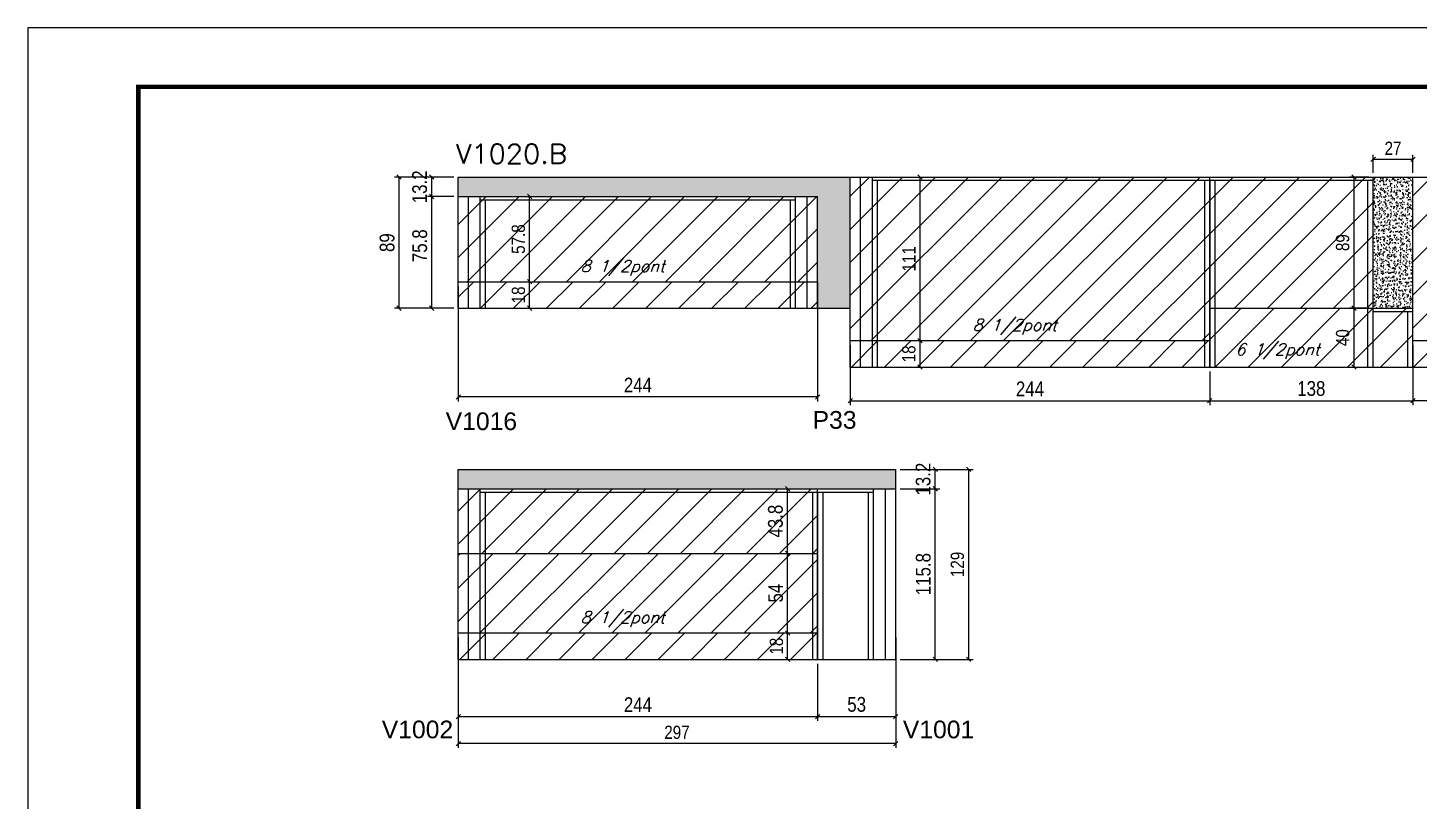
# Model space of a CAD drawing. Extents: x -20960 to -5926, y -2106 to 21915.
# Drawn here: x -9023 to -8079, y 14499 to 15024 of the extents above; entities that cross this region are included whole.
import ezdxf

# ---------------------------------------------------------------- set-up
doc = ezdxf.new("R2010")
doc.units = 0
doc.linetypes.add('DASHED', pattern=[0.75, 0.5, -0.25])
for name, color, linetype in [('5', 5, 'Continuous'), ('COTA', 241, 'Continuous'), ('Painéis', 200, 'Continuous'), ('Reaproveitamento', 251, 'Continuous'), ('SARR_2.2x7', 40, 'Continuous'), ('SARR_3.5x7', 81, 'Continuous'), ('texto', 7, 'Continuous')]:
    doc.layers.add(name, color=color, linetype=linetype)
for name, color, linetype, lineweight in [('Folhas', 255, 'Continuous', 9), ('SARRAFO DE PRESSAO', 251, 'DASHED', 9), ('Texto Seção', 7, 'Continuous', 15)]:
    doc.layers.add(name, color=color, linetype=linetype, lineweight=lineweight)
doc.styles.add('COTA TECNICA', font='techl___.ttf', dxfattribs={"height": 10})
doc.styles.add('COTA TECNICA-50', font='techl___.ttf', dxfattribs={"height": 9})
doc.styles.add('REGUA-120', font='ROMANS.shx', dxfattribs={"height": 15})
doc.styles.add('Romans', font='romans.shx')
doc.styles.get("Standard").update_dxf_attribs({"font": 'arial.ttf'})
doc.dimstyles.new('COTA PAINEL-50', dxfattribs={"dimtxt": 9, "dimasz": 3, "dimexe": 3, "dimexo": 3, "dimgap": 3, "dimtad": 1, "dimdec": 1, "dimzin": 12, "dimdsep": 46, "dimtxsty": 'COTA TECNICA-50', "dimblk1": 'OBLIQUE', "dimblk2": 'OBLIQUE', "dimsah": 1, "dimcen": 0.9, "dimclrd": 4, "dimclre": 4, "dimclrt": 240, "dimadec": 1, "dimazin": 3, "dimtfac": 1, "dimtdec": 1, "dimtmove": 0, "dimatfit": 3, "dimfxl": 1, "dimtolj": 1, "dimtzin": 12, "dimarcsym": 0})
doc.dimstyles.new('PAINEL', dxfattribs={"dimtxt": 10, "dimasz": 3, "dimexe": 3, "dimexo": 3, "dimgap": 3, "dimtad": 1, "dimdec": 1, "dimzin": 12, "dimdsep": 46, "dimtxsty": 'COTA TECNICA', "dimblk1": 'OBLIQUE', "dimblk2": 'OBLIQUE', "dimsah": 1, "dimcen": 0.9, "dimclrd": 4, "dimclre": 4, "dimclrt": 240, "dimadec": 1, "dimazin": 3, "dimtfac": 1, "dimtdec": 1, "dimtmove": 0, "dimatfit": 3, "dimfxl": 1, "dimtolj": 1, "dimtzin": 12, "dimarcsym": 0})
pattern_1 = [(45, (1571.5, 1148.575), (-11.22532, 11.22532), [])]
pattern_2 = [(45, (3170, 1148.575), (-11.22532, 11.22532), [])]

# ---------------------------------------------------------------- blocks, each defined once
blk = doc.blocks.new('9999999999')
at = {"layer": 'Folhas'}
blk.add_lwpolyline([(98138.98, 34190.21), (99623.98, 34190.21), (99623.98, 35240.21), (98138.98, 35240.21)], close=True, dxfattribs=at)
at = {"layer": 'Folhas', "color": 30, "const_width": 3}
blk.add_lwpolyline([(98213.98, 34230.21), (99583.98, 34230.21), (99583.98, 35200.21), (98213.98, 35200.21)], close=True, dxfattribs=at)
blk = doc.blocks.new('_Oblique')
at = {"color": 0, "linetype": 'ByBlock', "lineweight": -2}
blk.add_line((-0.5, -0.5), (0.5, 0.5), dxfattribs=at)
blk = doc.blocks.new('*D7345')
at = {"layer": 'COTA', "color": 4, "lineweight": -2, "ltscale": 25, "transparency": 16777216}
for p, q in [((-8731.32, 14848.61), (-8731.32, 14770.36)), ((-8487.34, 14848.61), (-8487.34, 14770.36)), ((-8487.34, 14773.36), (-8731.32, 14773.36))]:
    blk.add_line(p, q, dxfattribs=at)
at = {"layer": 'Defpoints', "color": 0, "ltscale": 25, "transparency": 16777216}
for p in [(-8731.32, 14851.61), (-8487.34, 14851.61), (-8731.32, 14773.36)]:
    blk.add_point(p, dxfattribs=at)
at = {"layer": 'COTA', "color": 4, "lineweight": -2, "ltscale": 25, "transparency": 16777216, "xscale": 3, "yscale": 3, "zscale": 3, "rotation": 180}
blk.add_blockref('_Oblique', (-8731.32, 14773.36), dxfattribs=at)
at = {"layer": 'COTA', "color": 4, "lineweight": -2, "ltscale": 25, "transparency": 16777216, "xscale": 3, "yscale": 3, "zscale": 3}
blk.add_blockref('_Oblique', (-8487.34, 14773.36), dxfattribs=at)
at = {"layer": 'COTA', "color": 240, "ltscale": 25, "transparency": 16777216, "insert": (-8609.33, 14781.43), "char_height": 10, "attachment_point": 5, "style": 'COTA TECNICA'}
blk.add_mtext('\\A1;244', dxfattribs=at)
blk = doc.blocks.new('*D7346')
at = {"layer": 'COTA', "color": 4, "lineweight": -2, "ltscale": 25, "transparency": 16777216}
for p, q in [((-8734.32, 14922.61), (-8774.47, 14922.61)), ((-8771.47, 14833.61), (-8771.47, 14922.61)), ((-8734.32, 14833.61), (-8774.47, 14833.61))]:
    blk.add_line(p, q, dxfattribs=at)
at = {"layer": 'Defpoints', "color": 0, "ltscale": 25, "transparency": 16777216}
for p in [(-8771.47, 14922.61), (-8731.32, 14922.61), (-8731.32, 14833.61)]:
    blk.add_point(p, dxfattribs=at)
at = {"layer": 'COTA', "color": 4, "lineweight": -2, "ltscale": 25, "transparency": 16777216, "xscale": 3, "yscale": 3, "zscale": 3}
for p, rotation in [((-8771.47, 14922.61), 90), ((-8771.47, 14833.61), 270)]:
    blk.add_blockref('_Oblique', p, dxfattribs=dict(at, rotation=rotation))
at = {"layer": 'COTA', "color": 240, "ltscale": 25, "transparency": 16777216, "insert": (-8779.57, 14878.11), "char_height": 10, "attachment_point": 5, "rotation": 90, "style": 'COTA TECNICA'}
blk.add_mtext('\\A1;89', dxfattribs=at)
blk = doc.blocks.new('*D7319')
at = {"layer": 'COTA', "color": 4, "lineweight": -2, "ltscale": 25, "transparency": 16777216}
for p, q in [((-8734.32, 14909.41), (-8752.27, 14909.41)), ((-8749.27, 14833.61), (-8749.27, 14909.41)), ((-8734.32, 14833.61), (-8752.27, 14833.61))]:
    blk.add_line(p, q, dxfattribs=at)
at = {"layer": 'Defpoints', "color": 0, "ltscale": 25, "transparency": 16777216}
for p in [(-8749.27, 14909.41), (-8731.32, 14909.41), (-8731.32, 14833.61)]:
    blk.add_point(p, dxfattribs=at)
at = {"layer": 'COTA', "color": 4, "lineweight": -2, "ltscale": 25, "transparency": 16777216, "xscale": 3, "yscale": 3, "zscale": 3}
for p, rotation in [((-8749.27, 14909.41), 90), ((-8749.27, 14833.61), 270)]:
    blk.add_blockref('_Oblique', p, dxfattribs=dict(at, rotation=rotation))
at = {"layer": 'COTA', "color": 240, "ltscale": 25, "transparency": 16777216, "insert": (-8757.4, 14876.01), "char_height": 10, "attachment_point": 5, "rotation": 90, "style": 'COTA TECNICA'}
blk.add_mtext('\\A1;75.8', dxfattribs=at)
blk = doc.blocks.new('*D7320')
at = {"layer": 'COTA', "color": 4, "lineweight": -2, "ltscale": 25, "transparency": 16777216}
for p, q in [((-8734.32, 14922.61), (-8752.27, 14922.61)), ((-8749.27, 14909.41), (-8749.27, 14922.61)), ((-8734.32, 14909.41), (-8752.27, 14909.41))]:
    blk.add_line(p, q, dxfattribs=at)
at = {"layer": 'Defpoints', "color": 0, "ltscale": 25, "transparency": 16777216}
for p in [(-8749.27, 14922.61), (-8731.32, 14922.61), (-8731.32, 14909.41)]:
    blk.add_point(p, dxfattribs=at)
at = {"layer": 'COTA', "color": 4, "lineweight": -2, "ltscale": 25, "transparency": 16777216, "xscale": 3, "yscale": 3, "zscale": 3}
for p, rotation in [((-8749.27, 14922.61), 90), ((-8749.27, 14909.41), 270)]:
    blk.add_blockref('_Oblique', p, dxfattribs=dict(at, rotation=rotation))
at = {"layer": 'COTA', "color": 240, "ltscale": 25, "transparency": 16777216, "insert": (-8757.48, 14916.01), "char_height": 10, "attachment_point": 5, "rotation": 90, "style": 'COTA TECNICA'}
blk.add_mtext('\\A1;13.2', dxfattribs=at)
blk = doc.blocks.new('*D7347')
at = {"layer": 'COTA', "color": 4, "lineweight": -2, "ltscale": 25, "transparency": 16777216}
for p, q in [((-8465.18, 14808.61), (-8465.18, 14767.79)), ((-8221.18, 14790.61), (-8221.18, 14767.79)), ((-8465.18, 14770.79), (-8221.18, 14770.79))]:
    blk.add_line(p, q, dxfattribs=at)
at = {"layer": 'Defpoints', "color": 0, "ltscale": 25, "transparency": 16777216}
for p in [(-8465.18, 14811.61), (-8221.18, 14793.61), (-8221.18, 14770.79)]:
    blk.add_point(p, dxfattribs=at)
at = {"layer": 'COTA', "color": 4, "lineweight": -2, "ltscale": 25, "transparency": 16777216, "xscale": 3, "yscale": 3, "zscale": 3, "rotation": 180}
blk.add_blockref('_Oblique', (-8465.18, 14770.79), dxfattribs=at)
at = {"layer": 'COTA', "color": 4, "lineweight": -2, "ltscale": 25, "transparency": 16777216, "xscale": 3, "yscale": 3, "zscale": 3}
blk.add_blockref('_Oblique', (-8221.18, 14770.79), dxfattribs=at)
at = {"layer": 'COTA', "color": 240, "ltscale": 25, "transparency": 16777216, "insert": (-8343.18, 14778.86), "char_height": 10, "attachment_point": 5, "style": 'COTA TECNICA'}
blk.add_mtext('\\A1;244', dxfattribs=at)
blk = doc.blocks.new('*D7348')
at = {"layer": 'COTA', "color": 4, "lineweight": -2, "ltscale": 25, "transparency": 16777216}
for p, q in [((-8221.18, 14790.61), (-8221.18, 14767.79)), ((-8083.2, 14790.61), (-8083.2, 14767.79)), ((-8221.18, 14770.79), (-8083.2, 14770.79))]:
    blk.add_line(p, q, dxfattribs=at)
at = {"layer": 'Defpoints', "color": 0, "ltscale": 25, "transparency": 16777216}
for p in [(-8221.18, 14793.61), (-8083.2, 14793.61), (-8083.2, 14770.79)]:
    blk.add_point(p, dxfattribs=at)
at = {"layer": 'COTA', "color": 4, "lineweight": -2, "ltscale": 25, "transparency": 16777216, "xscale": 3, "yscale": 3, "zscale": 3, "rotation": 180}
blk.add_blockref('_Oblique', (-8221.18, 14770.79), dxfattribs=at)
at = {"layer": 'COTA', "color": 4, "lineweight": -2, "ltscale": 25, "transparency": 16777216, "xscale": 3, "yscale": 3, "zscale": 3}
blk.add_blockref('_Oblique', (-8083.2, 14770.79), dxfattribs=at)
at = {"layer": 'COTA', "color": 240, "ltscale": 25, "transparency": 16777216, "insert": (-8152.19, 14779.03), "char_height": 10, "attachment_point": 5, "style": 'COTA TECNICA'}
blk.add_mtext('\\A1;138', dxfattribs=at)
blk = doc.blocks.new('*D7349')
at = {"layer": 'COTA', "color": 4, "lineweight": -2, "ltscale": 25, "transparency": 16777216}
for p, q in [((-8083.2, 14808.61), (-8083.2, 14767.85)), ((-7839.2, 14808.61), (-7839.2, 14767.85)), ((-8083.2, 14770.85), (-7839.2, 14770.85))]:
    blk.add_line(p, q, dxfattribs=at)
at = {"layer": 'Defpoints', "color": 0, "ltscale": 25, "transparency": 16777216}
for p in [(-8083.2, 14811.61), (-7839.2, 14811.61), (-7839.2, 14770.85)]:
    blk.add_point(p, dxfattribs=at)
at = {"layer": 'COTA', "color": 4, "lineweight": -2, "ltscale": 25, "transparency": 16777216, "xscale": 3, "yscale": 3, "zscale": 3, "rotation": 180}
blk.add_blockref('_Oblique', (-8083.2, 14770.85), dxfattribs=at)
at = {"layer": 'COTA', "color": 4, "lineweight": -2, "ltscale": 25, "transparency": 16777216, "xscale": 3, "yscale": 3, "zscale": 3}
blk.add_blockref('_Oblique', (-7839.2, 14770.85), dxfattribs=at)
at = {"layer": 'COTA', "color": 240, "ltscale": 25, "transparency": 16777216, "insert": (-7961.2, 14778.92), "char_height": 10, "attachment_point": 5, "style": 'COTA TECNICA'}
blk.add_mtext('\\A1;244', dxfattribs=at)
blk = doc.blocks.new('*D7331')
at = {"layer": 'COTA', "color": 4, "lineweight": -2, "ltscale": 25, "transparency": 16777216}
for p, q in [((-8731.32, 14592.16), (-8731.32, 14553.37)), ((-8487.32, 14592.16), (-8487.32, 14553.37)), ((-8731.32, 14556.37), (-8487.32, 14556.37))]:
    blk.add_line(p, q, dxfattribs=at)
at = {"layer": 'Defpoints', "color": 0, "ltscale": 25, "transparency": 16777216}
for p in [(-8731.32, 14595.16), (-8487.32, 14595.16), (-8487.32, 14556.37)]:
    blk.add_point(p, dxfattribs=at)
at = {"layer": 'COTA', "color": 4, "lineweight": -2, "ltscale": 25, "transparency": 16777216, "xscale": 3, "yscale": 3, "zscale": 3, "rotation": 180}
blk.add_blockref('_Oblique', (-8731.32, 14556.37), dxfattribs=at)
at = {"layer": 'COTA', "color": 4, "lineweight": -2, "ltscale": 25, "transparency": 16777216, "xscale": 3, "yscale": 3, "zscale": 3}
blk.add_blockref('_Oblique', (-8487.32, 14556.37), dxfattribs=at)
at = {"layer": 'COTA', "color": 240, "ltscale": 25, "transparency": 16777216, "insert": (-8609.32, 14564.44), "char_height": 10, "attachment_point": 5, "style": 'COTA TECNICA'}
blk.add_mtext('\\A1;244', dxfattribs=at)
blk = doc.blocks.new('*D7332')
at = {"layer": 'COTA', "color": 4, "lineweight": -2, "ltscale": 25, "transparency": 16777216}
for p, q in [((-8487.32, 14592.16), (-8487.32, 14553.37)), ((-8434.34, 14592.16), (-8434.34, 14553.37)), ((-8487.32, 14556.37), (-8434.34, 14556.37))]:
    blk.add_line(p, q, dxfattribs=at)
at = {"layer": 'Defpoints', "color": 0, "ltscale": 25, "transparency": 16777216}
for p in [(-8487.32, 14595.16), (-8434.34, 14595.16), (-8434.34, 14556.37)]:
    blk.add_point(p, dxfattribs=at)
at = {"layer": 'COTA', "color": 4, "lineweight": -2, "ltscale": 25, "transparency": 16777216, "xscale": 3, "yscale": 3, "zscale": 3, "rotation": 180}
blk.add_blockref('_Oblique', (-8487.32, 14556.37), dxfattribs=at)
at = {"layer": 'COTA', "color": 4, "lineweight": -2, "ltscale": 25, "transparency": 16777216, "xscale": 3, "yscale": 3, "zscale": 3}
blk.add_blockref('_Oblique', (-8434.34, 14556.37), dxfattribs=at)
at = {"layer": 'COTA', "color": 240, "ltscale": 25, "transparency": 16777216, "insert": (-8460.83, 14564.59), "char_height": 10, "attachment_point": 5, "style": 'COTA TECNICA'}
blk.add_mtext('\\A1;53', dxfattribs=at)
blk = doc.blocks.new('*D7333')
at = {"layer": 'COTA', "color": 4, "lineweight": -2, "ltscale": 25, "transparency": 16777216}
for p, q in [((-8431.34, 14710.96), (-8404.43, 14710.96)), ((-8407.43, 14595.16), (-8407.43, 14710.96)), ((-8431.34, 14595.16), (-8404.43, 14595.16))]:
    blk.add_line(p, q, dxfattribs=at)
at = {"layer": 'Defpoints', "color": 0, "ltscale": 25, "transparency": 16777216}
for p in [(-8434.34, 14710.96), (-8407.43, 14710.96), (-8434.34, 14595.16)]:
    blk.add_point(p, dxfattribs=at)
at = {"layer": 'COTA', "color": 4, "lineweight": -2, "ltscale": 25, "transparency": 16777216, "xscale": 3, "yscale": 3, "zscale": 3}
for p, rotation in [((-8407.43, 14710.96), 90), ((-8407.43, 14595.16), 270)]:
    blk.add_blockref('_Oblique', p, dxfattribs=dict(at, rotation=rotation))
at = {"layer": 'COTA', "color": 240, "ltscale": 25, "transparency": 16777216, "insert": (-8415.56, 14653.06), "char_height": 10, "attachment_point": 5, "rotation": 90, "style": 'COTA TECNICA'}
blk.add_mtext('\\A1;115.8', dxfattribs=at)
blk = doc.blocks.new('*D7334')
at = {"layer": 'COTA', "color": 4, "lineweight": -2, "ltscale": 25, "transparency": 16777216}
for p, q in [((-8431.34, 14724.16), (-8404.43, 14724.16)), ((-8407.43, 14710.96), (-8407.43, 14724.16)), ((-8431.34, 14710.96), (-8404.43, 14710.96))]:
    blk.add_line(p, q, dxfattribs=at)
at = {"layer": 'Defpoints', "color": 0, "ltscale": 25, "transparency": 16777216}
for p in [(-8434.34, 14724.16), (-8407.43, 14724.16), (-8434.34, 14710.96)]:
    blk.add_point(p, dxfattribs=at)
at = {"layer": 'COTA', "color": 4, "lineweight": -2, "ltscale": 25, "transparency": 16777216, "xscale": 3, "yscale": 3, "zscale": 3}
for p, rotation in [((-8407.43, 14724.16), 90), ((-8407.43, 14710.96), 270)]:
    blk.add_blockref('_Oblique', p, dxfattribs=dict(at, rotation=rotation))
at = {"layer": 'COTA', "color": 240, "ltscale": 25, "transparency": 16777216, "insert": (-8415.65, 14717.56), "char_height": 10, "attachment_point": 5, "rotation": 90, "style": 'COTA TECNICA'}
blk.add_mtext('\\A1;13.2', dxfattribs=at)
blk = doc.blocks.new('*D7315')
at = {"layer": 'COTA', "color": 4, "lineweight": -2, "ltscale": 25, "transparency": 16777216}
for p, q in [((-8526.96, 14667.16), (-8504.7, 14667.16)), ((-8507.7, 14613.16), (-8507.7, 14667.16)), ((-8526.96, 14613.16), (-8504.7, 14613.16))]:
    blk.add_line(p, q, dxfattribs=at)
at = {"layer": 'Defpoints', "color": 0, "ltscale": 25, "transparency": 16777216}
for p in [(-8529.96, 14667.16), (-8507.7, 14667.16), (-8529.96, 14613.16)]:
    blk.add_point(p, dxfattribs=at)
at = {"layer": 'COTA', "color": 4, "lineweight": -2, "ltscale": 25, "transparency": 16777216, "xscale": 3, "yscale": 3, "zscale": 3}
for p, rotation in [((-8507.7, 14667.16), 90), ((-8507.7, 14613.16), 270)]:
    blk.add_blockref('_Oblique', p, dxfattribs=dict(at, rotation=rotation))
at = {"layer": 'COTA', "color": 240, "ltscale": 25, "transparency": 16777216, "insert": (-8515.81, 14640.16), "char_height": 10, "attachment_point": 5, "rotation": 90, "style": 'COTA TECNICA'}
blk.add_mtext('\\A1;54', dxfattribs=at)
blk = doc.blocks.new('*D7316')
at = {"layer": 'COTA', "color": 4, "lineweight": -2, "ltscale": 25, "transparency": 16777216}
for p, q in [((-8526.96, 14710.96), (-8504.7, 14710.96)), ((-8507.7, 14667.16), (-8507.7, 14710.96)), ((-8526.96, 14667.16), (-8504.7, 14667.16))]:
    blk.add_line(p, q, dxfattribs=at)
at = {"layer": 'Defpoints', "color": 0, "ltscale": 25, "transparency": 16777216}
for p in [(-8529.96, 14710.96), (-8507.7, 14710.96), (-8529.96, 14667.16)]:
    blk.add_point(p, dxfattribs=at)
at = {"layer": 'COTA', "color": 4, "lineweight": -2, "ltscale": 25, "transparency": 16777216, "xscale": 3, "yscale": 3, "zscale": 3}
for p, rotation in [((-8507.7, 14710.96), 90), ((-8507.7, 14667.16), 270)]:
    blk.add_blockref('_Oblique', p, dxfattribs=dict(at, rotation=rotation))
at = {"layer": 'COTA', "color": 240, "ltscale": 25, "transparency": 16777216, "insert": (-8515.94, 14689.06), "char_height": 10, "attachment_point": 5, "rotation": 90, "style": 'COTA TECNICA'}
blk.add_mtext('\\A1;43.8', dxfattribs=at)
blk = doc.blocks.new('*D7335')
at = {"layer": 'COTA', "color": 4, "lineweight": -2, "transparency": 16777216}
for p, q in [((-8731.32, 14610.16), (-8731.32, 14535.04)), ((-8434.34, 14610.16), (-8434.34, 14535.04)), ((-8434.34, 14538.04), (-8731.32, 14538.04))]:
    blk.add_line(p, q, dxfattribs=at)
at = {"layer": 'Defpoints', "color": 0, "transparency": 16777216}
for p in [(-8731.32, 14613.16), (-8434.34, 14613.16), (-8731.32, 14538.04)]:
    blk.add_point(p, dxfattribs=at)
at = {"layer": 'COTA', "color": 4, "lineweight": -2, "transparency": 16777216, "xscale": 3, "yscale": 3, "zscale": 3, "rotation": 180}
blk.add_blockref('_Oblique', (-8731.32, 14538.04), dxfattribs=at)
at = {"layer": 'COTA', "color": 4, "lineweight": -2, "transparency": 16777216, "xscale": 3, "yscale": 3, "zscale": 3}
blk.add_blockref('_Oblique', (-8434.34, 14538.04), dxfattribs=at)
at = {"layer": 'COTA', "color": 240, "transparency": 16777216, "insert": (-8582.83, 14545.63), "char_height": 9, "attachment_point": 5, "style": 'COTA TECNICA-50'}
blk.add_mtext('\\A1;297', dxfattribs=at)
blk = doc.blocks.new('*D7336')
at = {"layer": 'COTA', "color": 4, "lineweight": -2, "transparency": 16777216}
for p, q in [((-8709.82, 14851.61), (-8679.84, 14851.61)), ((-8682.84, 14833.61), (-8682.84, 14851.61)), ((-8709.82, 14833.61), (-8679.84, 14833.61))]:
    blk.add_line(p, q, dxfattribs=at)
at = {"layer": 'Defpoints', "color": 0, "transparency": 16777216}
for p in [(-8712.82, 14851.61), (-8682.84, 14851.61), (-8712.82, 14833.61)]:
    blk.add_point(p, dxfattribs=at)
at = {"layer": 'COTA', "color": 4, "lineweight": -2, "transparency": 16777216, "xscale": 3, "yscale": 3, "zscale": 3}
for p, rotation in [((-8682.84, 14851.61), 90), ((-8682.84, 14833.61), 270)]:
    blk.add_blockref('_Oblique', p, dxfattribs=dict(at, rotation=rotation))
at = {"layer": 'COTA', "color": 240, "transparency": 16777216, "insert": (-8690.43, 14842.61), "char_height": 9, "attachment_point": 5, "rotation": 90, "style": 'COTA TECNICA-50'}
blk.add_mtext('\\A1;18', dxfattribs=at)
blk = doc.blocks.new('*D7317')
at = {"layer": 'COTA', "color": 4, "lineweight": -2, "transparency": 16777216}
for p, q in [((-8526.96, 14613.16), (-8504.7, 14613.16)), ((-8507.7, 14595.16), (-8507.7, 14613.16)), ((-8526.96, 14595.16), (-8504.7, 14595.16))]:
    blk.add_line(p, q, dxfattribs=at)
at = {"layer": 'Defpoints', "color": 0, "transparency": 16777216}
for p in [(-8529.96, 14613.16), (-8507.7, 14613.16), (-8529.96, 14595.16)]:
    blk.add_point(p, dxfattribs=at)
at = {"layer": 'COTA', "color": 4, "lineweight": -2, "transparency": 16777216, "xscale": 3, "yscale": 3, "zscale": 3}
for p, rotation in [((-8507.7, 14613.16), 90), ((-8507.7, 14595.16), 270)]:
    blk.add_blockref('_Oblique', p, dxfattribs=dict(at, rotation=rotation))
at = {"layer": 'COTA', "color": 240, "transparency": 16777216, "insert": (-8515.28, 14604.16), "char_height": 9, "attachment_point": 5, "rotation": 90, "style": 'COTA TECNICA-50'}
blk.add_mtext('\\A1;18', dxfattribs=at)
blk = doc.blocks.new('*D7318')
at = {"layer": 'COTA', "color": 4, "lineweight": -2, "transparency": 16777216}
for p, q in [((-8694.84, 14909.41), (-8679.84, 14909.41)), ((-8682.84, 14851.61), (-8682.84, 14909.41)), ((-8691.83, 14851.61), (-8679.84, 14851.61))]:
    blk.add_line(p, q, dxfattribs=at)
at = {"layer": 'Defpoints', "color": 0, "transparency": 16777216}
for p in [(-8697.84, 14909.41), (-8682.84, 14909.41), (-8694.83, 14851.61)]:
    blk.add_point(p, dxfattribs=at)
at = {"layer": 'COTA', "color": 4, "lineweight": -2, "transparency": 16777216, "xscale": 3, "yscale": 3, "zscale": 3}
for p, rotation in [((-8682.84, 14909.41), 90), ((-8682.84, 14851.61), 270)]:
    blk.add_blockref('_Oblique', p, dxfattribs=dict(at, rotation=rotation))
at = {"layer": 'COTA', "color": 240, "transparency": 16777216, "insert": (-8690.46, 14880.51), "char_height": 9, "attachment_point": 5, "rotation": 90, "style": 'COTA TECNICA-50'}
blk.add_mtext('\\A1;57.8', dxfattribs=at)
blk = doc.blocks.new('*D7337')
at = {"layer": 'COTA', "color": 4, "lineweight": -2, "transparency": 16777216}
blk.add_line((-8417.79, 14793.61), (-8417.79, 14811.61), dxfattribs=at)
at = {"layer": 'Defpoints', "color": 0, "transparency": 16777216}
for p in [(-8417.79, 14811.61), (-8417.79, 14811.61), (-8417.79, 14793.61)]:
    blk.add_point(p, dxfattribs=at)
at = {"layer": 'COTA', "color": 4, "lineweight": -2, "transparency": 16777216, "xscale": 3, "yscale": 3, "zscale": 3}
for p, rotation in [((-8417.79, 14811.61), 90), ((-8417.79, 14793.61), 270)]:
    blk.add_blockref('_Oblique', p, dxfattribs=dict(at, rotation=rotation))
at = {"layer": 'COTA', "color": 240, "transparency": 16777216, "insert": (-8425.38, 14802.61), "char_height": 9, "attachment_point": 5, "rotation": 90, "style": 'COTA TECNICA-50'}
blk.add_mtext('\\A1;18', dxfattribs=at)
blk = doc.blocks.new('*D7338')
at = {"layer": 'COTA', "color": 4, "lineweight": -2, "transparency": 16777216}
blk.add_line((-8417.79, 14811.61), (-8417.79, 14922.61), dxfattribs=at)
at = {"layer": 'Defpoints', "color": 0, "transparency": 16777216}
for p in [(-8417.79, 14922.61), (-8417.79, 14922.61), (-8417.79, 14811.61)]:
    blk.add_point(p, dxfattribs=at)
at = {"layer": 'COTA', "color": 4, "lineweight": -2, "transparency": 16777216, "xscale": 3, "yscale": 3, "zscale": 3}
for p, rotation in [((-8417.79, 14922.61), 90), ((-8417.79, 14811.61), 270)]:
    blk.add_blockref('_Oblique', p, dxfattribs=dict(at, rotation=rotation))
at = {"layer": 'COTA', "color": 240, "transparency": 16777216, "insert": (-8425.35, 14867.11), "char_height": 9, "attachment_point": 5, "rotation": 90, "style": 'COTA TECNICA-50'}
blk.add_mtext('\\A1;111', dxfattribs=at)
blk = doc.blocks.new('*D7339')
at = {"layer": 'COTA', "color": 4, "lineweight": -2, "transparency": 16777216}
for p, q in [((-8110.2, 14925.61), (-8110.2, 14937.61)), ((-8083.2, 14934.61), (-8110.2, 14934.61)), ((-8083.2, 14925.61), (-8083.2, 14937.61))]:
    blk.add_line(p, q, dxfattribs=at)
at = {"layer": 'Defpoints', "color": 0, "transparency": 16777216}
for p in [(-8110.2, 14934.61), (-8110.2, 14922.61), (-8083.2, 14922.61)]:
    blk.add_point(p, dxfattribs=at)
at = {"layer": 'COTA', "color": 4, "lineweight": -2, "transparency": 16777216, "xscale": 3, "yscale": 3, "zscale": 3, "rotation": 180}
blk.add_blockref('_Oblique', (-8110.2, 14934.61), dxfattribs=at)
at = {"layer": 'COTA', "color": 4, "lineweight": -2, "transparency": 16777216, "xscale": 3, "yscale": 3, "zscale": 3}
blk.add_blockref('_Oblique', (-8083.2, 14934.61), dxfattribs=at)
at = {"layer": 'COTA', "color": 240, "transparency": 16777216, "insert": (-8096.7, 14942.17), "char_height": 9, "attachment_point": 5, "style": 'COTA TECNICA-50'}
blk.add_mtext('\\A1;27', dxfattribs=at)
blk = doc.blocks.new('*D7340')
at = {"layer": 'COTA', "color": 4, "lineweight": -2, "transparency": 16777216}
for p, q in [((-8113.2, 14922.61), (-8126.28, 14922.61)), ((-8123.28, 14922.61), (-8123.28, 14833.61)), ((-8113.2, 14833.61), (-8126.28, 14833.61))]:
    blk.add_line(p, q, dxfattribs=at)
at = {"layer": 'Defpoints', "color": 0, "transparency": 16777216}
for p in [(-8110.2, 14922.61), (-8123.28, 14833.61), (-8110.2, 14833.61)]:
    blk.add_point(p, dxfattribs=at)
at = {"layer": 'COTA', "color": 4, "lineweight": -2, "transparency": 16777216, "xscale": 3, "yscale": 3, "zscale": 3}
for p, rotation in [((-8123.28, 14922.61), 90), ((-8123.28, 14833.61), 270)]:
    blk.add_blockref('_Oblique', p, dxfattribs=dict(at, rotation=rotation))
at = {"layer": 'COTA', "color": 240, "transparency": 16777216, "insert": (-8130.87, 14878.11), "char_height": 9, "attachment_point": 5, "rotation": 90, "style": 'COTA TECNICA-50'}
blk.add_mtext('\\A1;89', dxfattribs=at)
blk = doc.blocks.new('*D7341')
at = {"layer": 'COTA', "color": 4, "lineweight": -2, "transparency": 16777216}
blk.add_line((-8123.28, 14833.61), (-8123.28, 14793.61), dxfattribs=at)
at = {"layer": 'Defpoints', "color": 0, "transparency": 16777216}
for p in [(-8123.28, 14833.61), (-8123.28, 14793.61), (-8123.28, 14793.61)]:
    blk.add_point(p, dxfattribs=at)
at = {"layer": 'COTA', "color": 4, "lineweight": -2, "transparency": 16777216, "xscale": 3, "yscale": 3, "zscale": 3}
for p, rotation in [((-8123.28, 14833.61), 90), ((-8123.28, 14793.61), 270)]:
    blk.add_blockref('_Oblique', p, dxfattribs=dict(at, rotation=rotation))
at = {"layer": 'COTA', "color": 240, "transparency": 16777216, "insert": (-8130.87, 14813.61), "char_height": 9, "attachment_point": 5, "rotation": 90, "style": 'COTA TECNICA-50'}
blk.add_mtext('\\A1;40', dxfattribs=at)
blk = doc.blocks.new('*D7311')
at = {"layer": 'COTA', "color": 4, "lineweight": -2, "transparency": 16777216}
for p, q in [((-8431.34, 14724.16), (-8381.84, 14724.16)), ((-8384.84, 14724.16), (-8384.84, 14595.16)), ((-8431.34, 14595.16), (-8381.84, 14595.16))]:
    blk.add_line(p, q, dxfattribs=at)
at = {"layer": 'Defpoints', "color": 0, "transparency": 16777216}
for p in [(-8434.34, 14724.16), (-8434.34, 14595.16), (-8384.84, 14595.16)]:
    blk.add_point(p, dxfattribs=at)
at = {"layer": 'COTA', "color": 4, "lineweight": -2, "transparency": 16777216, "xscale": 3, "yscale": 3, "zscale": 3}
for p, rotation in [((-8384.84, 14724.16), 90), ((-8384.84, 14595.16), 270)]:
    blk.add_blockref('_Oblique', p, dxfattribs=dict(at, rotation=rotation))
at = {"layer": 'COTA', "color": 240, "transparency": 16777216, "insert": (-8392.42, 14659.66), "char_height": 9, "attachment_point": 5, "rotation": 90, "style": 'COTA TECNICA-50'}
blk.add_mtext('\\A1;129', dxfattribs=at)

msp = doc.modelspace()

# ---------------------------------------------------------------- hatches: boundary and pattern name
at = {"layer": 'COTA', "linetype": 'ByBlock'}
h = msp.add_hatch(dxfattribs=at)
h.set_pattern_fill('AR-CONC', color=256, scale=0.03)
h.set_pattern_definition([(50, (-147646.606, -12550.9996), (5.46554007, -0.47817257), [0.5715, -6.2865]), (355, (-147646.606, -12550.9996), (-1.05730264, 5.73170536), [0.4572, -5.02921753]), (100.4514447, (-147646.1506, -12551.0394), (4.40823741, 5.25353256), [0.48570026, -5.34270734]), (46.1842, (-147646.606, -12549.4756), (8.13237123, -1.26126984), [0.85725, -9.42975]), (96.6355576, (-147645.928, -12549.581), (7.122124, 7.42278374), [0.7285507, -8.01406824]), (351.184151, (-147646.606, -12549.4756), (7.122124, 7.42278374), [0.685799, -7.54379196]), (21, (-147645.844, -12549.8566), (4.54843174, -3.06795595), [0.5715, -6.2865]), (326, (-147645.844, -12549.8566), (1.85406085, 5.52563898), [0.4572, -5.0292]), (71.451445, (-147645.465, -12550.112), (6.40249258, 2.45768307), [0.48570026, -5.34269813]), (37.5, (-147646.606, -12550.9996), (0.092658098, 2.536651166), [0, -4.96824, 0, -5.1054, 0, -5.04825]), (7.5, (-147646.606, -12550.9996), (2.004589875, 3.005417245), [0, -2.91084, 0, -4.85394, 0, -1.92405]), (327.5, (-147648.3053, -12550.9996), (4.067717855, -0.17186232), [0, -1.905, 0, -5.9436, 0, -7.8867]), (317.5, (-147649.0673, -12550.9996), (4.44387544, 0.76279473), [0, -2.4765, 0, -3.94716, 0, -5.6007])])
h.paths.add_polyline_path([(-8465.18, 14922.61), (-8731.32, 14922.61), (-8731.32, 14909.41), (-8487.34, 14909.41), (-8487.34, 14833.61), (-8465.18, 14833.61)])
h = msp.add_hatch(dxfattribs=at)
h.set_pattern_fill('AR-CONC', color=256, scale=0.03)
h.set_pattern_definition([(50, (1571.5, 1148.575), (5.4655401, -0.4781726), [0.5715, -6.2865]), (355, (1571.5, 1148.575), (-1.0573026, 5.7317054), [0.4572, -5.0292175]), (100.451445, (1571.9555, 1148.535), (4.4082374, 5.2535326), [0.4857003, -5.3427073]), (46.1842, (1571.5, 1150.099), (8.1323712, -1.2612698), [0.85725, -9.42975]), (96.63556, (1572.178, 1149.994), (7.122124, 7.4227837), [0.7285507, -8.0140682]), (351.18415, (1571.5, 1150.099), (7.122124, 7.4227837), [0.685799, -7.543792]), (21, (1572.262, 1149.718), (4.5484317, -3.067956), [0.5715, -6.2865]), (326, (1572.262, 1149.718), (1.8540609, 5.525639), [0.4572, -5.0292]), (71.451445, (1572.641, 1149.4624), (6.4024926, 2.457683), [0.4857003, -5.3426981]), (37.5, (1571.5, 1148.5751), (0.0926581, 2.53665117), [0, -4.96824, 0, -5.1054, 0, -5.04825]), (7.5, (1571.5, 1148.575), (2.00458988, 3.00541724), [0, -2.91084, 0, -4.85394, 0, -1.92405]), (327.5, (1569.8007, 1148.5751), (4.06771786, -0.17186232), [0, -1.905, 0, -5.9436, 0, -7.8867]), (317.5, (1569.0387, 1148.575), (4.44387544, 0.7627947), [0, -2.4765, 0, -3.94716, 0, -5.6007])])
h.paths.add_polyline_path([(-8110.2, 14833.61), (-8083.2, 14833.61), (-8083.2, 14922.61), (-8110.2, 14922.61)])
h = msp.add_hatch(dxfattribs=at)
h.set_pattern_fill('AR-CONC', color=256, scale=0.03)
h.set_pattern_definition([(50, (-150111.8987, -16878.2255), (5.46554007, -0.47817257), [0.5715, -6.2865]), (355, (-150111.8987, -16878.2255), (-1.05730264, 5.73170536), [0.4572, -5.02921753]), (100.4514447, (-150111.443, -16878.2654), (4.40823741, 5.25353256), [0.48570026, -5.34270734]), (46.1842, (-150111.899, -16876.7015), (8.13237123, -1.26126984), [0.85725, -9.42975]), (96.6355576, (-150111.221, -16876.807), (7.122124, 7.42278374), [0.7285507, -8.01406824]), (351.184151, (-150111.899, -16876.7015), (7.122124, 7.42278374), [0.685799, -7.54379196]), (21, (-150111.1367, -16877.0825), (4.54843174, -3.06795595), [0.5715, -6.2865]), (326, (-150111.1367, -16877.0825), (1.85406085, 5.52563898), [0.4572, -5.0292]), (71.451445, (-150110.7576, -16877.338), (6.40249258, 2.45768307), [0.48570026, -5.34269813]), (37.5, (-150111.8987, -16878.2255), (0.092658098, 2.536651166), [0, -4.96824, 0, -5.1054, 0, -5.04825]), (7.5, (-150111.8987, -16878.2255), (2.004589875, 3.005417245), [0, -2.91084, 0, -4.85394, 0, -1.92405]), (327.5, (-150113.598, -16878.2255), (4.067717855, -0.17186232), [0, -1.905, 0, -5.9436, 0, -7.8867]), (317.5, (-150114.36, -16878.2255), (4.44387544, 0.76279473), [0, -2.4765, 0, -3.94716, 0, -5.6007])])
h.paths.add_polyline_path([(-8731.32, 14724.16), (-8731.32, 14710.96), (-8434.34, 14710.96), (-8434.34, 14724.16)])
at = {"layer": 'Reaproveitamento', "transparency": 33554684}
h = msp.add_hatch(dxfattribs=at)
h.set_pattern_fill('ANSI31', color=256, scale=5)
h.set_pattern_definition(pattern_1)
h.paths.add_polyline_path([(-8221.18, 14811.61), (-8221.18, 14922.61), (-8465.18, 14922.61), (-8465.18, 14811.61)])
h = msp.add_hatch(dxfattribs=at)
h.set_pattern_fill('ANSI31', color=256, scale=5)
h.set_pattern_definition(pattern_1)
h.paths.add_polyline_path([(-8110.2, 14833.61), (-8110.2, 14922.61), (-8221.18, 14922.61), (-8221.18, 14833.61)])
h = msp.add_hatch(dxfattribs=at)
h.set_pattern_fill('ANSI31', color=256, scale=5)
h.set_pattern_definition(pattern_1)
h.paths.add_polyline_path([(-7839.2, 14811.61), (-7839.2, 14922.61), (-8083.2, 14922.61), (-8083.2, 14811.61)])
h = msp.add_hatch(dxfattribs=at)
h.set_pattern_fill('ANSI31', color=256, scale=5)
h.set_pattern_definition(pattern_1)
h.paths.add_polyline_path([(-8487.34, 14851.61), (-8487.34, 14909.41), (-8731.32, 14909.41), (-8731.32, 14851.61)])
h = msp.add_hatch(dxfattribs=at)
h.set_pattern_fill('ANSI31', color=256, scale=5)
h.set_pattern_definition(pattern_2)
h.paths.add_polyline_path([(-8731.32, 14851.61), (-8731.32, 14833.61), (-8487.34, 14833.61), (-8487.34, 14851.61)])
h = msp.add_hatch(dxfattribs=at)
h.set_pattern_fill('ANSI31', color=256, scale=5)
h.set_pattern_definition(pattern_2)
h.paths.add_polyline_path([(-8221.18, 14833.61), (-8221.18, 14793.61), (-8083.2, 14793.61), (-8083.2, 14833.61)])
h = msp.add_hatch(dxfattribs=at)
h.set_pattern_fill('ANSI31', color=256, scale=5)
h.set_pattern_definition(pattern_2)
h.paths.add_polyline_path([(-8465.18, 14811.61), (-8465.18, 14793.61), (-8221.18, 14793.61), (-8221.18, 14811.61)])
h = msp.add_hatch(dxfattribs=at)
h.set_pattern_fill('ANSI31', color=256, scale=5)
h.set_pattern_definition(pattern_2)
h.paths.add_polyline_path([(-7839.2, 14793.61), (-7839.2, 14811.61), (-8083.2, 14811.61), (-8083.2, 14793.61)])
at = {"layer": 'Reaproveitamento'}
h = msp.add_hatch(dxfattribs=at)
h.set_pattern_fill('ANSI31', color=256, scale=5)
h.set_pattern_definition([(45, (40.88, -2125.614), (-11.22532, 11.22532), [])])
h.paths.add_polyline_path([(-8487.32, 14667.16), (-8487.32, 14710.96), (-8731.32, 14710.96), (-8731.32, 14667.16)])
at = {"layer": 'Reaproveitamento', "transparency": 33554684}
h = msp.add_hatch(dxfattribs=at)
h.set_pattern_fill('ANSI31', color=256, scale=5)
h.set_pattern_definition(pattern_1)
h.paths.add_polyline_path([(-8731.32, 14667.16), (-8731.32, 14613.16), (-8487.32, 14613.16), (-8487.32, 14667.16)])
h = msp.add_hatch(dxfattribs=at)
h.set_pattern_fill('ANSI31', color=256, scale=5)
h.set_pattern_definition(pattern_2)
h.paths.add_polyline_path([(-8731.32, 14613.16), (-8731.32, 14595.16), (-8487.32, 14595.16), (-8487.32, 14613.16)])

# ---------------------------------------------------------------- linework, layer by layer
at = {"layer": 'COTA', "linetype": 'ByBlock'}
for p, q in [((-8731.32, 14922.61), (-8465.18, 14922.61)), ((-8731.32, 14909.41), (-8731.32, 14922.61)), ((-8110.2, 14922.61), (-8083.2, 14922.61)), ((-8487.34, 14851.61), (-8487.34, 14833.61)), ((-8487.34, 14833.61), (-8465.18, 14833.61)), ((-8731.32, 14724.16), (-8434.34, 14724.16)), ((-8731.32, 14710.96), (-8731.32, 14724.16)), ((-8434.34, 14710.96), (-8434.34, 14724.16))]:
    msp.add_line(p, q, dxfattribs=at)
at = {"layer": 'Painéis'}
for p, q in [((-8465.18, 14922.61), (-8110.2, 14922.61)), ((-8083.2, 14922.61), (-7791.23, 14922.61)), ((-8731.32, 14909.41), (-8487.34, 14909.41)), ((-8731.32, 14851.61), (-8487.34, 14851.61)), ((-8731.32, 14851.61), (-8487.34, 14851.61)), ((-8731.32, 14833.61), (-8487.34, 14833.61)), ((-8221.18, 14833.61), (-8083.2, 14833.61)), ((-8465.18, 14811.61), (-8221.18, 14811.61)), ((-8083.2, 14811.61), (-7839.2, 14811.61)), ((-8465.18, 14793.61), (-8083.2, 14793.61)), ((-8083.2, 14793.61), (-7764.23, 14793.61)), ((-8731.32, 14710.96), (-8434.34, 14710.96)), ((-8731.32, 14667.16), (-8487.32, 14667.16)), ((-8731.32, 14613.16), (-8487.32, 14613.16)), ((-8731.32, 14595.16), (-8434.34, 14595.16))]:
    msp.add_line(p, q, dxfattribs=at)
at = {"layer": 'Painéis', "ltscale": 25}
for p, q in [((-8465.18, 14793.61), (-8465.18, 14922.61)), ((-8221.18, 14793.61), (-8221.18, 14922.61)), ((-8110.2, 14833.61), (-8110.2, 14922.61)), ((-8083.2, 14793.61), (-8083.2, 14922.61)), ((-8731.32, 14833.61), (-8731.32, 14909.41)), ((-8487.34, 14833.61), (-8487.34, 14909.41)), ((-8731.32, 14595.16), (-8731.32, 14710.96)), ((-8487.32, 14595.16), (-8487.32, 14710.96)), ((-8434.34, 14595.16), (-8434.34, 14710.96))]:
    msp.add_line(p, q, dxfattribs=at)
at = {"layer": 'SARR_2.2x7', "linetype": 'Continuous'}
for p, q in [((-8458.18, 14811.61), (-8458.18, 14922.61)), ((-8450.18, 14920.41), (-8221.18, 14920.41)), ((-8221.18, 14920.41), (-8110.2, 14920.41)), ((-8724.32, 14851.61), (-8724.32, 14909.41)), ((-8716.32, 14907.21), (-8502.34, 14907.21)), ((-8494.34, 14851.61), (-8494.34, 14909.41)), ((-8724.32, 14851.61), (-8724.32, 14851.61)), ((-8724.32, 14833.61), (-8724.32, 14851.61)), ((-8494.34, 14851.61), (-8494.34, 14851.61)), ((-8494.34, 14833.61), (-8494.34, 14851.61)), ((-8110.2, 14831.41), (-8083.2, 14831.41)), ((-8458.18, 14793.61), (-8458.18, 14811.61)), ((-8724.32, 14613.16), (-8724.32, 14710.96)), ((-8716.32, 14708.76), (-8487.32, 14708.76)), ((-8487.32, 14708.76), (-8449.34, 14708.76)), ((-8441.34, 14613.16), (-8441.34, 14710.96)), ((-8724.32, 14595.16), (-8724.32, 14613.16)), ((-8441.34, 14595.16), (-8441.34, 14613.16))]:
    msp.add_line(p, q, dxfattribs=at)
at = {"layer": 'SARR_3.5x7'}
for p, q in [((-8450.18, 14793.61), (-8450.18, 14922.61)), ((-8446.68, 14793.61), (-8446.68, 14920.41)), ((-8224.68, 14920.41), (-8224.68, 14793.61)), ((-8221.18, 14920.41), (-8221.18, 14793.61)), ((-8217.68, 14920.41), (-8217.68, 14793.61)), ((-8113.7, 14793.61), (-8113.7, 14920.41)), ((-8110.2, 14793.61), (-8110.2, 14922.61)), ((-8716.32, 14833.61), (-8716.32, 14909.41)), ((-8712.82, 14833.61), (-8712.82, 14907.21)), ((-8505.84, 14833.61), (-8505.84, 14907.21)), ((-8502.34, 14833.61), (-8502.34, 14909.41)), ((-8716.32, 14851.61), (-8712.82, 14851.61)), ((-8505.84, 14851.61), (-8502.34, 14851.61)), ((-8716.32, 14833.61), (-8712.82, 14833.61)), ((-8505.84, 14833.61), (-8502.34, 14833.61)), ((-8086.7, 14793.61), (-8086.7, 14831.41)), ((-8450.18, 14793.61), (-8446.68, 14793.61)), ((-8224.68, 14793.61), (-8217.68, 14793.61)), ((-8113.7, 14793.61), (-8110.2, 14793.61)), ((-8716.32, 14595.16), (-8716.32, 14710.96)), ((-8712.82, 14595.16), (-8712.82, 14708.76)), ((-8490.82, 14708.76), (-8490.82, 14595.16)), ((-8487.32, 14708.76), (-8487.32, 14595.16)), ((-8483.82, 14708.76), (-8483.82, 14595.16)), ((-8452.84, 14595.16), (-8452.84, 14708.76)), ((-8449.34, 14595.16), (-8449.34, 14710.96)), ((-8716.32, 14595.16), (-8712.82, 14595.16)), ((-8490.82, 14595.16), (-8483.82, 14595.16)), ((-8452.84, 14595.16), (-8449.34, 14595.16))]:
    msp.add_line(p, q, dxfattribs=at)

# ---------------------------------------------------------------- block references
at = {"layer": 'SARRAFO DE PRESSAO', "color": 6, "linetype": 'ByBlock'}
msp.add_blockref('9999999999', (-107162.48, -20216.26), dxfattribs=at)

# ---------------------------------------------------------------- texts
at = {"layer": '5', "linetype": 'Continuous'}
for s, p in [('P33', (-8490.74, 14751.78)), ('V1016', (-8739.81, 14750.86)), ('V1002', (-8783.21, 14541.64)), ('V1001', (-8429.46, 14541.64))]:
    msp.add_text(s, height=12, rotation=0.00004, dxfattribs=at).set_placement(p)
at = {"layer": 'texto', "color": 2, "char_height": 8, "attachment_point": 5, "style": 'Romans'}
for s, insert in [('{\\Q19;\\C256;8 1/2pont}', (-8619.71, 14860.9)), ('{\\Q19;\\C256;8 1/2pont}', (-8353.57, 14820.9)), ('{\\Q19;\\C256;6 1/2pont}', (-8175.16, 14804.3)), ('{\\Q19;\\C256;8 1/2pont}', (-8619.71, 14622.45))]:
    msp.add_mtext(s, dxfattribs=dict(at, insert=insert))
at = {"layer": 'Texto Seção', "style": 'REGUA-120', "width": 1.05}
msp.add_text('V1020.B', height=13, dxfattribs=at).set_placement((-8732.95, 14931.93))

# ---------------------------------------------------------------- dimensions: what is measured, and where the dimension line sits
at = {"layer": 'COTA'}
for base, p1, p2, picture, middle in [((-8110.2, 14934.61), (-8083.2, 14922.61), (-8110.2, 14922.61), '*D7339', (-8096.7, 14942.17)), ((-8731.32, 14538.04), (-8434.34, 14613.16), (-8731.32, 14613.16), '*D7335', (-8582.83, 14545.63))]:
    dim = msp.add_linear_dim(base=base, p1=p1, p2=p2, dimstyle='COTA PAINEL-50', dxfattribs=at)
    dim.commit()
    dim.dimension.update_dxf_attribs({"geometry": picture, "text_midpoint": middle})
at = {"layer": 'COTA', "ltscale": 25}
for base, p1, p2, picture, middle in [((-8771.47, 14922.61), (-8731.32, 14833.61), (-8731.32, 14922.61), '*D7346', (-8779.57, 14878.11)), ((-8407.43, 14710.96), (-8434.34, 14595.16), (-8434.34, 14710.96), '*D7333', (-8415.56, 14653.06)), ((-8507.7, 14667.16), (-8529.96, 14613.16), (-8529.96, 14667.16), '*D7315', (-8515.81, 14640.16))]:
    dim = msp.add_linear_dim(base=base, p1=p1, p2=p2, angle=90, dimstyle='PAINEL', dxfattribs=at)
    dim.commit()
    dim.dimension.update_dxf_attribs({"geometry": picture, "text_midpoint": middle})
for base, p1, p2, picture, middle in [((-8749.27, 14922.61), (-8731.32, 14909.41), (-8731.32, 14922.61), '*D7320', (-8749.27, 14916.01)), ((-8749.27, 14909.41), (-8731.32, 14833.61), (-8731.32, 14909.41), '*D7319', (-8749.27, 14876.01))]:
    dim = msp.add_linear_dim(base=base, p1=p1, p2=p2, angle=90, dimstyle='PAINEL', dxfattribs=at)
    dim.commit()
    dim.dimension.update_dxf_attribs({"geometry": picture, "text_midpoint": middle, "dimtype": 160})
at = {"layer": 'COTA'}
dim = msp.add_linear_dim(base=(-8417.79, 14922.61), p1=(-8417.79, 14811.61), p2=(-8417.79, 14922.61), angle=90, dimstyle='COTA PAINEL-50', override={"dimtmove": 1}, dxfattribs=at)
dim.commit()
dim.dimension.update_dxf_attribs({"geometry": '*D7338', "text_midpoint": (-8425.35, 14867.11)})
for base, p1, p2, picture, middle in [((-8123.28, 14833.61), (-8110.2, 14922.61), (-8110.2, 14833.61), '*D7340', (-8130.87, 14878.11)), ((-8682.84, 14909.41), (-8694.83, 14851.61), (-8697.84, 14909.41), '*D7318', (-8690.46, 14880.51)), ((-8682.84, 14851.61), (-8712.82, 14833.61), (-8712.82, 14851.61), '*D7336', (-8690.43, 14842.61)), ((-8123.28, 14793.61), (-8123.28, 14833.61), (-8123.28, 14793.61), '*D7341', (-8130.87, 14813.61)), ((-8417.79, 14811.61), (-8417.79, 14793.61), (-8417.79, 14811.61), '*D7337', (-8425.38, 14802.61)), ((-8384.84, 14595.16), (-8434.34, 14724.16), (-8434.34, 14595.16), '*D7311', (-8392.42, 14659.66)), ((-8507.7, 14613.16), (-8529.96, 14595.16), (-8529.96, 14613.16), '*D7317', (-8515.28, 14604.16))]:
    dim = msp.add_linear_dim(base=base, p1=p1, p2=p2, angle=90, dimstyle='COTA PAINEL-50', dxfattribs=at)
    dim.commit()
    dim.dimension.update_dxf_attribs({"geometry": picture, "text_midpoint": middle})
at = {"layer": 'COTA', "ltscale": 25}
for base, p1, p2, picture, middle in [((-8731.32, 14773.36), (-8487.34, 14851.61), (-8731.32, 14851.61), '*D7345', (-8609.33, 14781.43)), ((-8221.18, 14770.79), (-8465.18, 14811.61), (-8221.18, 14793.61), '*D7347', (-8343.18, 14778.86)), ((-8487.32, 14556.37), (-8731.32, 14595.16), (-8487.32, 14595.16), '*D7331', (-8609.32, 14564.44))]:
    dim = msp.add_linear_dim(base=base, p1=p1, p2=p2, dimstyle='PAINEL', dxfattribs=at)
    dim.commit()
    dim.dimension.update_dxf_attribs({"geometry": picture, "text_midpoint": middle})
for base, p1, p2, picture, middle in [((-7839.2, 14770.85), (-8083.2, 14811.61), (-7839.2, 14811.61), '*D7349', (-7961.2, 14778.92)), ((-8083.2, 14770.79), (-8221.18, 14793.61), (-8083.2, 14793.61), '*D7348', (-8152.19, 14779.03)), ((-8434.34, 14556.37), (-8487.32, 14595.16), (-8434.34, 14595.16), '*D7332', (-8460.83, 14564.59))]:
    dim = msp.add_linear_dim(base=base, p1=p1, p2=p2, dimstyle='PAINEL', override={"dimtmove": 1}, dxfattribs=at)
    dim.commit()
    dim.dimension.update_dxf_attribs({"geometry": picture, "text_midpoint": middle})
dim = msp.add_linear_dim(base=(-8407.43, 14724.16), p1=(-8434.34, 14710.96), p2=(-8434.34, 14724.16), angle=90, dimstyle='PAINEL', override={"dimtmove": 1}, dxfattribs=at)
dim.commit()
dim.dimension.update_dxf_attribs({"geometry": '*D7334', "text_midpoint": (-8407.43, 14717.56), "dimtype": 160})
dim = msp.add_linear_dim(base=(-8507.7, 14710.96), p1=(-8529.96, 14667.16), p2=(-8529.96, 14710.96), angle=90, dimstyle='PAINEL', override={"dimtmove": 1}, dxfattribs=at)
dim.commit()
dim.dimension.update_dxf_attribs({"geometry": '*D7316', "text_midpoint": (-8515.94, 14689.06)})

doc.saveas('drawing.dxf')
